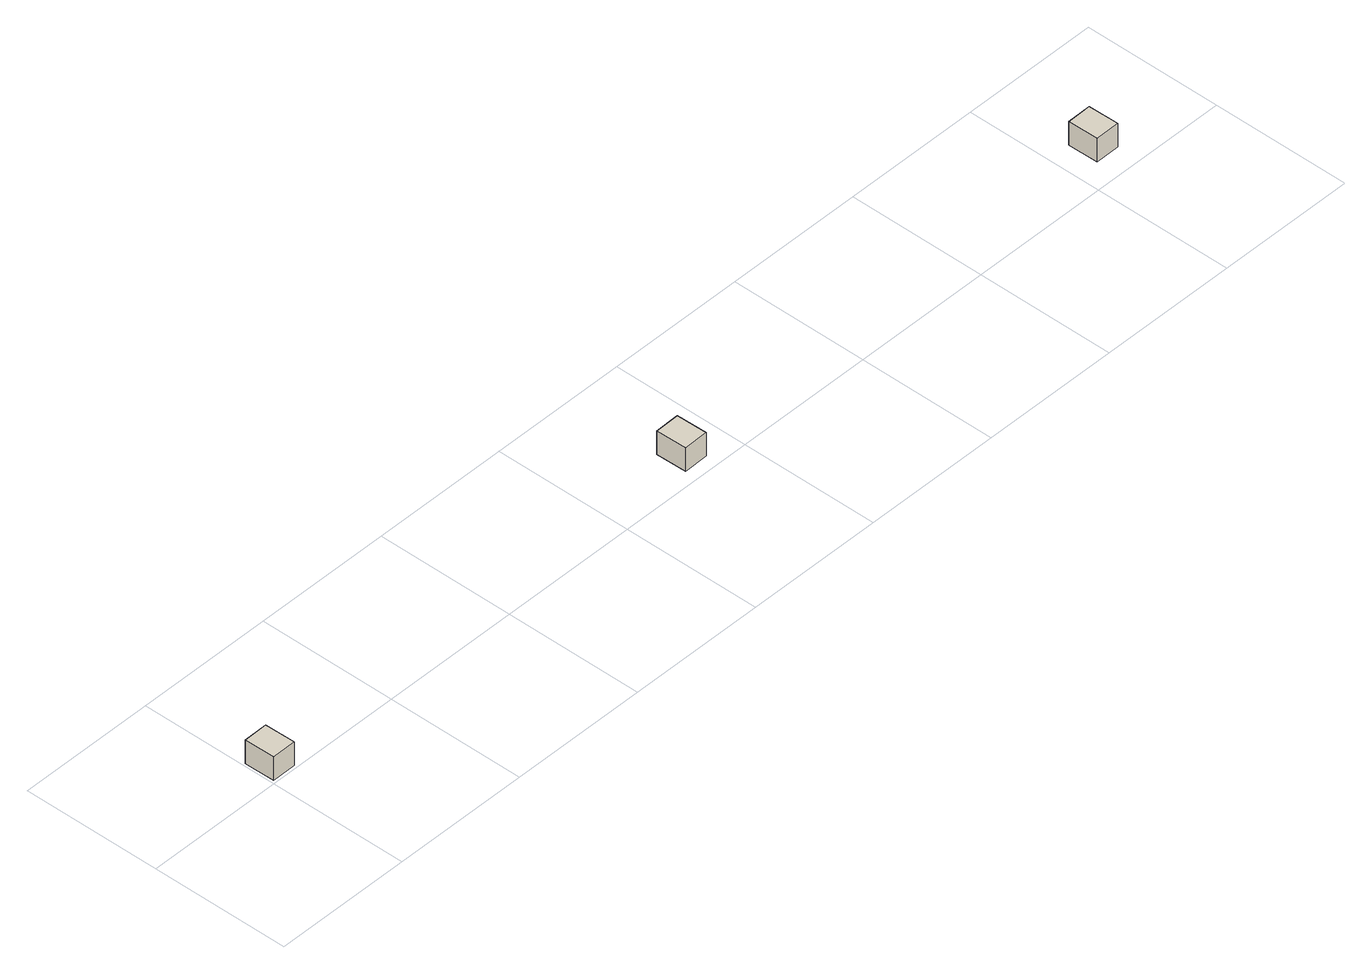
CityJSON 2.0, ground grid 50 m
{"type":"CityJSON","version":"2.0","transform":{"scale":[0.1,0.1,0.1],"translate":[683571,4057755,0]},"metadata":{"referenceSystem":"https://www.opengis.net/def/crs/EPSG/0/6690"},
"CityObjects":{
"building1":{"type":"Building","attributes":{"name":"16211-bldg-78","class":"3003","usage":"411","dateOfConstruction":"2020-04-01","Height.highReference":"highestRoofEdge","Height.lowReference":"lowestGroundPoint","Height.status":"measured","measuredHeight":8.6,"storeysAboveGround":2,"storeysBelowGround":0,"BuildingIDAttribute.prefecture":16,"BuildingIDAttribute.city":16211,"BuildingDetailAttribute.totalFloorArea":76.2,"BuildingDetailAttribute.buildingStructureType":"611","BuildingDetailAttribute.fireproofStructureType":"1011","BuildingDetailAttribute.detailedUsage":"4111","BuildingDetailAttribute.surveyYear":"2020-04-01"},"geometry":[{"type":"Solid","lod":"1","boundaries":[[[[0,1,2,3]],[[2,4,5,3]],[[1,6,4,2]],[[0,7,6,1]],[[3,5,7,0]],[[4,6,7,5]]]]}]},
"building2":{"type":"Building","attributes":{"name":"16211-bldg-77","class":"3003","usage":"411","dateOfConstruction":"2020-04-01","Height.highReference":"highestRoofEdge","Height.lowReference":"lowestGroundPoint","Height.status":"measured","measuredHeight":8.6,"storeysAboveGround":2,"storeysBelowGround":0,"BuildingIDAttribute.prefecture":16,"BuildingIDAttribute.city":16211,"BuildingDetailAttribute.buildingRoofEdgeArea":15.5,"BuildingDetailAttribute.buildingStructureType":"611","BuildingDetailAttribute.fireproofStructureType":"1011","BuildingDetailAttribute.detailedUsage2":"461","BuildingDetailAttribute.surveyYear":"2020-04-01"},"geometry":[{"type":"Solid","lod":"1","boundaries":[[[[8,9,10,11]],[[10,12,13,11]],[[9,14,12,10]],[[8,15,14,9]],[[11,13,15,8]],[[12,14,15,13]]]]}]},
"building3":{"type":"Building","attributes":{"name":"16211-bldg-76","class":"3003","usage":"411","dateOfConstruction":"2020-04-01","Height.highReference":"highestRoofEdge","Height.lowReference":"lowestGroundPoint","Height.status":"measured","measuredHeight":8.6,"storeysAboveGround":2,"storeysBelowGround":0,"BuildingIDAttribute.prefecture":16,"BuildingIDAttribute.city":16211,"BuildingDetailAttribute.buildingRoofEdgeArea":15.5,"BuildingDetailAttribute.buildingStructureType":"611","BuildingDetailAttribute.fireproofStructureType":"1011","BuildingDetailAttribute.detailedUsage3":"401101","BuildingDetailAttribute.surveyYear":"2020-04-01"},"geometry":[{"type":"Solid","lod":"1","boundaries":[[[[16,17,18,19]],[[18,20,21,19]],[[17,22,20,18]],[[16,23,22,17]],[[19,21,23,16]],[[20,22,23,21]]]]}]}
},
"vertices":[
[12,9,0],[10,120,0],[99,122,0],[101,11,0],[99,122,90],[101,11,90],[10,120,90],[12,9,90],
[1800,47,0],[1798,158,0],[1887,160,0],[1889,49,0],[1887,160,90],[1889,49,90],[1798,158,90],[1800,47,90],
[3588,86,0],[3586,196,0],[3675,198,0],[3677,87,0],[3675,198,90],[3677,87,90],[3586,196,90],[3588,86,90]
]}
